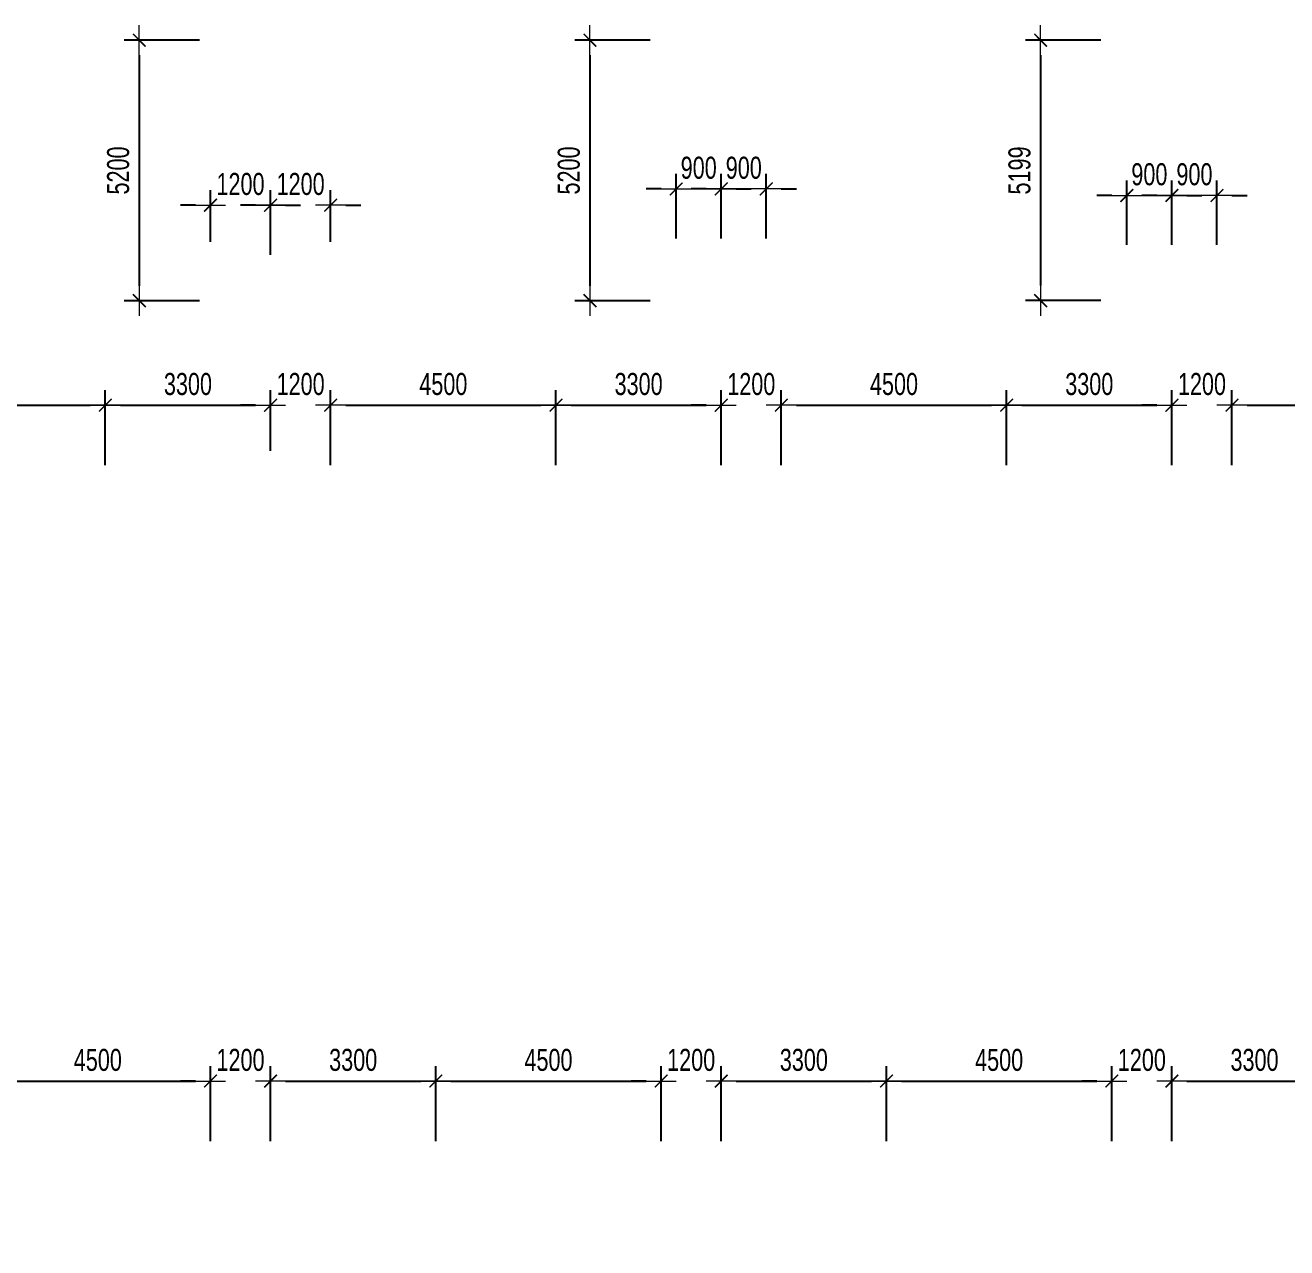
# Model space of a CAD drawing. Header units: millimetres. Extents: x -270655 to 676466, y -1281 to 105022.
# Drawn here: x 49801 to 74994, y 65790 to 90200 of the extents above; entities that cross this region are included whole.
import ezdxf

# ---------------------------------------------------------------- set-up
doc = ezdxf.new("R2010")
doc.units = ezdxf.units.MM
doc.layers.get('Defpoints').update_dxf_attribs({"color": 151, "lineweight": 9})
doc.layers.add('NDC_S_DIM', color=1, linetype='Continuous', lineweight=15)
doc.styles.add('NDC_DIM', font='', dxfattribs={"width": 0.75})
doc.styles.get('NDC_DIM').set_extended_font_data('Dotum')
doc.dimstyles.new('NDC_dim_200', dxfattribs={"dimscale": 200, "dimtxt": 2.2, "dimasz": 1.5, "dimexe": 1.5, "dimexo": 2.5, "dimgap": 1, "dimtad": 1, "dimdec": 0, "dimzin": 0, "dimdsep": 46, "dimtxsty": 'NDC_DIM', "dimblk": 'DIMMARK', "dimcen": 0.09, "dimdle": 1.2, "dimclrd": 1, "dimclre": 1, "dimclrt": 3, "dimadec": 0, "dimazin": 0, "dimtfac": 1, "dimtdec": 0, "dimtix": 1, "dimtofl": 0, "dimtmove": 0, "dimatfit": 3, "dimfxl": 6, "dimfxlon": 1, "dimtolj": 1, "dimtzin": 0, "dimarcsym": 0})

# ---------------------------------------------------------------- blocks, each defined once
blk = doc.blocks.new('DIMMARK')
at = {"layer": 'NDC_S_DIM', "color": 1}
blk.add_line((-1.5, 0), (1, 0), dxfattribs=at)
at = {"layer": 'NDC_S_DIM', "color": 2, "const_width": 0.1}
blk.add_lwpolyline([(-0.424, -0.424), (0.424, 0.424)], dxfattribs=at)
blk = doc.blocks.new('*D284')
at = {"layer": 'Defpoints', "color": 0, "transparency": 16777216}
for p in [(54700, 82613), (54700, 81202), (51400, 78100)]:
    blk.add_point(p, dxfattribs=at)
at = {"layer": 'NDC_S_DIM', "color": 1, "lineweight": -2, "transparency": 16777216}
for p, q in [((51400, 81413), (51400, 82913)), ((54700, 81702), (54700, 82913)), ((51700, 82613), (54400, 82613))]:
    blk.add_line(p, q, dxfattribs=at)
at = {"layer": 'NDC_S_DIM', "color": 1, "lineweight": -2, "transparency": 16777216, "xscale": 300, "yscale": 300, "zscale": 300, "rotation": 180}
blk.add_blockref('DIMMARK', (51400, 82613), dxfattribs=at)
at = {"layer": 'NDC_S_DIM', "color": 1, "lineweight": -2, "transparency": 16777216, "xscale": 300, "yscale": 300, "zscale": 300}
blk.add_blockref('DIMMARK', (54700, 82613), dxfattribs=at)
at = {"layer": 'NDC_S_DIM', "color": 3, "transparency": 16777216, "insert": (53050, 83034), "char_height": 440, "attachment_point": 5, "style": 'NDC_DIM'}
blk.add_mtext('\\A1;3300', dxfattribs=at)
blk = doc.blocks.new('*D285')
at = {"layer": 'Defpoints', "color": 0, "transparency": 16777216}
for p in [(55900, 82613), (54700, 81202), (55900, 77300)]:
    blk.add_point(p, dxfattribs=at)
at = {"layer": 'NDC_S_DIM', "color": 1, "lineweight": -2, "transparency": 16777216}
for p, q in [((54700, 81702), (54700, 82913)), ((55900, 81413), (55900, 82913)), ((54400, 82613), (54100, 82613)), ((56200, 82613), (56500, 82613))]:
    blk.add_line(p, q, dxfattribs=at)
at = {"layer": 'NDC_S_DIM', "color": 1, "lineweight": -2, "transparency": 16777216, "xscale": 300, "yscale": 300, "zscale": 300}
blk.add_blockref('DIMMARK', (54700, 82613), dxfattribs=at)
at = {"layer": 'NDC_S_DIM', "color": 1, "lineweight": -2, "transparency": 16777216, "xscale": 300, "yscale": 300, "zscale": 300, "rotation": 180}
blk.add_blockref('DIMMARK', (55900, 82613), dxfattribs=at)
at = {"layer": 'NDC_S_DIM', "color": 3, "transparency": 16777216, "insert": (55300, 83034), "char_height": 440, "attachment_point": 5, "style": 'NDC_DIM'}
blk.add_mtext('\\A1;1200', dxfattribs=at)
blk = doc.blocks.new('*D286')
at = {"layer": 'Defpoints', "color": 0, "transparency": 16777216}
for p in [(60400, 82613), (55900, 77300), (60400, 77300)]:
    blk.add_point(p, dxfattribs=at)
at = {"layer": 'NDC_S_DIM', "color": 1, "lineweight": -2, "transparency": 16777216}
for p, q in [((55900, 81413), (55900, 82913)), ((60400, 81413), (60400, 82913)), ((56200, 82613), (60100, 82613))]:
    blk.add_line(p, q, dxfattribs=at)
at = {"layer": 'NDC_S_DIM', "color": 1, "lineweight": -2, "transparency": 16777216, "xscale": 300, "yscale": 300, "zscale": 300, "rotation": 180}
blk.add_blockref('DIMMARK', (55900, 82613), dxfattribs=at)
at = {"layer": 'NDC_S_DIM', "color": 1, "lineweight": -2, "transparency": 16777216, "xscale": 300, "yscale": 300, "zscale": 300}
blk.add_blockref('DIMMARK', (60400, 82613), dxfattribs=at)
at = {"layer": 'NDC_S_DIM', "color": 3, "transparency": 16777216, "insert": (58150, 83034), "char_height": 440, "attachment_point": 5, "style": 'NDC_DIM'}
blk.add_mtext('\\A1;4500', dxfattribs=at)
blk = doc.blocks.new('*D287')
at = {"layer": 'Defpoints', "color": 0, "transparency": 16777216}
for p in [(63700, 82613), (60400, 77300), (63700, 77300)]:
    blk.add_point(p, dxfattribs=at)
at = {"layer": 'NDC_S_DIM', "color": 1, "lineweight": -2, "transparency": 16777216}
for p, q in [((60400, 81413), (60400, 82913)), ((63700, 81413), (63700, 82913)), ((60700, 82613), (63400, 82613))]:
    blk.add_line(p, q, dxfattribs=at)
at = {"layer": 'NDC_S_DIM', "color": 1, "lineweight": -2, "transparency": 16777216, "xscale": 300, "yscale": 300, "zscale": 300, "rotation": 180}
blk.add_blockref('DIMMARK', (60400, 82613), dxfattribs=at)
at = {"layer": 'NDC_S_DIM', "color": 1, "lineweight": -2, "transparency": 16777216, "xscale": 300, "yscale": 300, "zscale": 300}
blk.add_blockref('DIMMARK', (63700, 82613), dxfattribs=at)
at = {"layer": 'NDC_S_DIM', "color": 3, "transparency": 16777216, "insert": (62050, 83034), "char_height": 440, "attachment_point": 5, "style": 'NDC_DIM'}
blk.add_mtext('\\A1;3300', dxfattribs=at)
blk = doc.blocks.new('*D288')
at = {"layer": 'Defpoints', "color": 0, "transparency": 16777216}
for p in [(64900, 82613), (63700, 77300), (64900, 77300)]:
    blk.add_point(p, dxfattribs=at)
at = {"layer": 'NDC_S_DIM', "color": 1, "lineweight": -2, "transparency": 16777216}
for p, q in [((63700, 81413), (63700, 82913)), ((64900, 81413), (64900, 82913)), ((63400, 82613), (63100, 82613)), ((65200, 82613), (65500, 82613))]:
    blk.add_line(p, q, dxfattribs=at)
at = {"layer": 'NDC_S_DIM', "color": 1, "lineweight": -2, "transparency": 16777216, "xscale": 300, "yscale": 300, "zscale": 300}
blk.add_blockref('DIMMARK', (63700, 82613), dxfattribs=at)
at = {"layer": 'NDC_S_DIM', "color": 1, "lineweight": -2, "transparency": 16777216, "xscale": 300, "yscale": 300, "zscale": 300, "rotation": 180}
blk.add_blockref('DIMMARK', (64900, 82613), dxfattribs=at)
at = {"layer": 'NDC_S_DIM', "color": 3, "transparency": 16777216, "insert": (64300, 83034), "char_height": 440, "attachment_point": 5, "style": 'NDC_DIM'}
blk.add_mtext('\\A1;1200', dxfattribs=at)
blk = doc.blocks.new('*D289')
at = {"layer": 'Defpoints', "color": 0, "transparency": 16777216}
for p in [(69400, 82613), (64900, 77300), (69400, 77300)]:
    blk.add_point(p, dxfattribs=at)
at = {"layer": 'NDC_S_DIM', "color": 1, "lineweight": -2, "transparency": 16777216}
for p, q in [((64900, 81413), (64900, 82913)), ((69400, 81413), (69400, 82913)), ((65200, 82613), (69100, 82613))]:
    blk.add_line(p, q, dxfattribs=at)
at = {"layer": 'NDC_S_DIM', "color": 1, "lineweight": -2, "transparency": 16777216, "xscale": 300, "yscale": 300, "zscale": 300, "rotation": 180}
blk.add_blockref('DIMMARK', (64900, 82613), dxfattribs=at)
at = {"layer": 'NDC_S_DIM', "color": 1, "lineweight": -2, "transparency": 16777216, "xscale": 300, "yscale": 300, "zscale": 300}
blk.add_blockref('DIMMARK', (69400, 82613), dxfattribs=at)
at = {"layer": 'NDC_S_DIM', "color": 3, "transparency": 16777216, "insert": (67150, 83034), "char_height": 440, "attachment_point": 5, "style": 'NDC_DIM'}
blk.add_mtext('\\A1;4500', dxfattribs=at)
blk = doc.blocks.new('*D290')
at = {"layer": 'Defpoints', "color": 0, "transparency": 16777216}
for p in [(72700, 82613), (72700, 78940), (69400, 77300)]:
    blk.add_point(p, dxfattribs=at)
at = {"layer": 'NDC_S_DIM', "color": 1, "lineweight": -2, "transparency": 16777216}
for p, q in [((69400, 81413), (69400, 82913)), ((72700, 81413), (72700, 82913)), ((69700, 82613), (72400, 82613))]:
    blk.add_line(p, q, dxfattribs=at)
at = {"layer": 'NDC_S_DIM', "color": 1, "lineweight": -2, "transparency": 16777216, "xscale": 300, "yscale": 300, "zscale": 300, "rotation": 180}
blk.add_blockref('DIMMARK', (69400, 82613), dxfattribs=at)
at = {"layer": 'NDC_S_DIM', "color": 1, "lineweight": -2, "transparency": 16777216, "xscale": 300, "yscale": 300, "zscale": 300}
blk.add_blockref('DIMMARK', (72700, 82613), dxfattribs=at)
at = {"layer": 'NDC_S_DIM', "color": 3, "transparency": 16777216, "insert": (71050, 83034), "char_height": 440, "attachment_point": 5, "style": 'NDC_DIM'}
blk.add_mtext('\\A1;3300', dxfattribs=at)
blk = doc.blocks.new('*D291')
at = {"layer": 'Defpoints', "color": 0, "transparency": 16777216}
for p in [(73900, 82613), (72700, 78940), (73900, 77300)]:
    blk.add_point(p, dxfattribs=at)
at = {"layer": 'NDC_S_DIM', "color": 1, "lineweight": -2, "transparency": 16777216}
for p, q in [((72700, 81413), (72700, 82913)), ((73900, 81413), (73900, 82913)), ((72400, 82613), (72100, 82613)), ((74200, 82613), (74500, 82613))]:
    blk.add_line(p, q, dxfattribs=at)
at = {"layer": 'NDC_S_DIM', "color": 1, "lineweight": -2, "transparency": 16777216, "xscale": 300, "yscale": 300, "zscale": 300}
blk.add_blockref('DIMMARK', (72700, 82613), dxfattribs=at)
at = {"layer": 'NDC_S_DIM', "color": 1, "lineweight": -2, "transparency": 16777216, "xscale": 300, "yscale": 300, "zscale": 300, "rotation": 180}
blk.add_blockref('DIMMARK', (73900, 82613), dxfattribs=at)
at = {"layer": 'NDC_S_DIM', "color": 3, "transparency": 16777216, "insert": (73300, 83034), "char_height": 440, "attachment_point": 5, "style": 'NDC_DIM'}
blk.add_mtext('\\A1;1200', dxfattribs=at)
blk = doc.blocks.new('*D275')
at = {"layer": 'Defpoints', "color": 0, "transparency": 16777216}
for p in [(78400, 82613), (73900, 77300), (78400, 77300)]:
    blk.add_point(p, dxfattribs=at)
at = {"layer": 'NDC_S_DIM', "color": 1, "lineweight": -2, "transparency": 16777216}
for p, q in [((73900, 81413), (73900, 82913)), ((78400, 81413), (78400, 82913)), ((74200, 82613), (78100, 82613))]:
    blk.add_line(p, q, dxfattribs=at)
at = {"layer": 'NDC_S_DIM', "color": 1, "lineweight": -2, "transparency": 16777216, "xscale": 300, "yscale": 300, "zscale": 300, "rotation": 180}
blk.add_blockref('DIMMARK', (73900, 82613), dxfattribs=at)
at = {"layer": 'NDC_S_DIM', "color": 1, "lineweight": -2, "transparency": 16777216, "xscale": 300, "yscale": 300, "zscale": 300}
blk.add_blockref('DIMMARK', (78400, 82613), dxfattribs=at)
at = {"layer": 'NDC_S_DIM', "color": 3, "transparency": 16777216, "insert": (76150, 83034), "char_height": 440, "attachment_point": 5, "style": 'NDC_DIM'}
blk.add_mtext('\\A1;4500', dxfattribs=at)
blk = doc.blocks.new('*D251')
at = {"layer": 'Defpoints', "color": 0, "transparency": 16777216}
for p in [(53500, 69119), (49000, 66230), (53500, 66230)]:
    blk.add_point(p, dxfattribs=at)
at = {"layer": 'NDC_S_DIM', "color": 1, "lineweight": -2, "transparency": 16777216}
for p, q in [((49000, 67919), (49000, 69419)), ((53500, 67919), (53500, 69419)), ((49300, 69119), (53200, 69119))]:
    blk.add_line(p, q, dxfattribs=at)
at = {"layer": 'NDC_S_DIM', "color": 1, "lineweight": -2, "transparency": 16777216, "xscale": 300, "yscale": 300, "zscale": 300, "rotation": 180}
blk.add_blockref('DIMMARK', (49000, 69119), dxfattribs=at)
at = {"layer": 'NDC_S_DIM', "color": 1, "lineweight": -2, "transparency": 16777216, "xscale": 300, "yscale": 300, "zscale": 300}
blk.add_blockref('DIMMARK', (53500, 69119), dxfattribs=at)
at = {"layer": 'NDC_S_DIM', "color": 3, "transparency": 16777216, "insert": (51250, 69539), "char_height": 440, "attachment_point": 5, "style": 'NDC_DIM'}
blk.add_mtext('\\A1;4500', dxfattribs=at)
blk = doc.blocks.new('*D252')
at = {"layer": 'Defpoints', "color": 0, "transparency": 16777216}
for p in [(54700, 69119), (53500, 66230), (54700, 65790)]:
    blk.add_point(p, dxfattribs=at)
at = {"layer": 'NDC_S_DIM', "color": 1, "lineweight": -2, "transparency": 16777216}
for p, q in [((53500, 67919), (53500, 69419)), ((54700, 67919), (54700, 69419)), ((53200, 69119), (52900, 69119)), ((55000, 69119), (55300, 69119))]:
    blk.add_line(p, q, dxfattribs=at)
at = {"layer": 'NDC_S_DIM', "color": 1, "lineweight": -2, "transparency": 16777216, "xscale": 300, "yscale": 300, "zscale": 300}
blk.add_blockref('DIMMARK', (53500, 69119), dxfattribs=at)
at = {"layer": 'NDC_S_DIM', "color": 1, "lineweight": -2, "transparency": 16777216, "xscale": 300, "yscale": 300, "zscale": 300, "rotation": 180}
blk.add_blockref('DIMMARK', (54700, 69119), dxfattribs=at)
at = {"layer": 'NDC_S_DIM', "color": 3, "transparency": 16777216, "insert": (54100, 69539), "char_height": 440, "attachment_point": 5, "style": 'NDC_DIM'}
blk.add_mtext('\\A1;1200', dxfattribs=at)
blk = doc.blocks.new('*D259')
at = {"layer": 'Defpoints', "color": 0, "transparency": 16777216}
for p in [(58000, 69119), (54700, 66038), (58000, 66230)]:
    blk.add_point(p, dxfattribs=at)
at = {"layer": 'NDC_S_DIM', "color": 1, "lineweight": -2, "transparency": 16777216}
for p, q in [((54700, 67919), (54700, 69419)), ((58000, 67919), (58000, 69419)), ((55000, 69119), (57700, 69119))]:
    blk.add_line(p, q, dxfattribs=at)
at = {"layer": 'NDC_S_DIM', "color": 1, "lineweight": -2, "transparency": 16777216, "xscale": 300, "yscale": 300, "zscale": 300, "rotation": 180}
blk.add_blockref('DIMMARK', (54700, 69119), dxfattribs=at)
at = {"layer": 'NDC_S_DIM', "color": 1, "lineweight": -2, "transparency": 16777216, "xscale": 300, "yscale": 300, "zscale": 300}
blk.add_blockref('DIMMARK', (58000, 69119), dxfattribs=at)
at = {"layer": 'NDC_S_DIM', "color": 3, "transparency": 16777216, "insert": (56350, 69539), "char_height": 440, "attachment_point": 5, "style": 'NDC_DIM'}
blk.add_mtext('\\A1;3300', dxfattribs=at)
blk = doc.blocks.new('*D260')
at = {"layer": 'Defpoints', "color": 0, "transparency": 16777216}
for p in [(62500, 69119), (58000, 66230), (62500, 66230)]:
    blk.add_point(p, dxfattribs=at)
at = {"layer": 'NDC_S_DIM', "color": 1, "lineweight": -2, "transparency": 16777216}
for p, q in [((58000, 67919), (58000, 69419)), ((62500, 67919), (62500, 69419)), ((58300, 69119), (62200, 69119))]:
    blk.add_line(p, q, dxfattribs=at)
at = {"layer": 'NDC_S_DIM', "color": 1, "lineweight": -2, "transparency": 16777216, "xscale": 300, "yscale": 300, "zscale": 300, "rotation": 180}
blk.add_blockref('DIMMARK', (58000, 69119), dxfattribs=at)
at = {"layer": 'NDC_S_DIM', "color": 1, "lineweight": -2, "transparency": 16777216, "xscale": 300, "yscale": 300, "zscale": 300}
blk.add_blockref('DIMMARK', (62500, 69119), dxfattribs=at)
at = {"layer": 'NDC_S_DIM', "color": 3, "transparency": 16777216, "insert": (60250, 69539), "char_height": 440, "attachment_point": 5, "style": 'NDC_DIM'}
blk.add_mtext('\\A1;4500', dxfattribs=at)
blk = doc.blocks.new('*D261')
at = {"layer": 'Defpoints', "color": 0, "transparency": 16777216}
for p in [(63700, 69119), (63700, 66316), (62500, 66230)]:
    blk.add_point(p, dxfattribs=at)
at = {"layer": 'NDC_S_DIM', "color": 1, "lineweight": -2, "transparency": 16777216}
for p, q in [((62500, 67919), (62500, 69419)), ((63700, 67919), (63700, 69419)), ((62200, 69119), (61900, 69119)), ((64000, 69119), (64300, 69119))]:
    blk.add_line(p, q, dxfattribs=at)
at = {"layer": 'NDC_S_DIM', "color": 1, "lineweight": -2, "transparency": 16777216, "xscale": 300, "yscale": 300, "zscale": 300}
blk.add_blockref('DIMMARK', (62500, 69119), dxfattribs=at)
at = {"layer": 'NDC_S_DIM', "color": 1, "lineweight": -2, "transparency": 16777216, "xscale": 300, "yscale": 300, "zscale": 300, "rotation": 180}
blk.add_blockref('DIMMARK', (63700, 69119), dxfattribs=at)
at = {"layer": 'NDC_S_DIM', "color": 3, "transparency": 16777216, "insert": (63100, 69539), "char_height": 440, "attachment_point": 5, "style": 'NDC_DIM'}
blk.add_mtext('\\A1;1200', dxfattribs=at)
blk = doc.blocks.new('*D262')
at = {"layer": 'Defpoints', "color": 0, "transparency": 16777216}
for p in [(67000, 69119), (63700, 66316), (67000, 66230)]:
    blk.add_point(p, dxfattribs=at)
at = {"layer": 'NDC_S_DIM', "color": 1, "lineweight": -2, "transparency": 16777216}
for p, q in [((63700, 67919), (63700, 69419)), ((67000, 67919), (67000, 69419)), ((64000, 69119), (66700, 69119))]:
    blk.add_line(p, q, dxfattribs=at)
at = {"layer": 'NDC_S_DIM', "color": 1, "lineweight": -2, "transparency": 16777216, "xscale": 300, "yscale": 300, "zscale": 300, "rotation": 180}
blk.add_blockref('DIMMARK', (63700, 69119), dxfattribs=at)
at = {"layer": 'NDC_S_DIM', "color": 1, "lineweight": -2, "transparency": 16777216, "xscale": 300, "yscale": 300, "zscale": 300}
blk.add_blockref('DIMMARK', (67000, 69119), dxfattribs=at)
at = {"layer": 'NDC_S_DIM', "color": 3, "transparency": 16777216, "insert": (65350, 69539), "char_height": 440, "attachment_point": 5, "style": 'NDC_DIM'}
blk.add_mtext('\\A1;3300', dxfattribs=at)
blk = doc.blocks.new('*D263')
at = {"layer": 'Defpoints', "color": 0, "transparency": 16777216}
for p in [(71500, 69119), (67000, 66230), (71500, 66230)]:
    blk.add_point(p, dxfattribs=at)
at = {"layer": 'NDC_S_DIM', "color": 1, "lineweight": -2, "transparency": 16777216}
for p, q in [((67000, 67919), (67000, 69419)), ((71500, 67919), (71500, 69419)), ((67300, 69119), (71200, 69119))]:
    blk.add_line(p, q, dxfattribs=at)
at = {"layer": 'NDC_S_DIM', "color": 1, "lineweight": -2, "transparency": 16777216, "xscale": 300, "yscale": 300, "zscale": 300, "rotation": 180}
blk.add_blockref('DIMMARK', (67000, 69119), dxfattribs=at)
at = {"layer": 'NDC_S_DIM', "color": 1, "lineweight": -2, "transparency": 16777216, "xscale": 300, "yscale": 300, "zscale": 300}
blk.add_blockref('DIMMARK', (71500, 69119), dxfattribs=at)
at = {"layer": 'NDC_S_DIM', "color": 3, "transparency": 16777216, "insert": (69250, 69539), "char_height": 440, "attachment_point": 5, "style": 'NDC_DIM'}
blk.add_mtext('\\A1;4500', dxfattribs=at)
blk = doc.blocks.new('*D264')
at = {"layer": 'Defpoints', "color": 0, "transparency": 16777216}
for p in [(72700, 69119), (71500, 66230), (72700, 65790)]:
    blk.add_point(p, dxfattribs=at)
at = {"layer": 'NDC_S_DIM', "color": 1, "lineweight": -2, "transparency": 16777216}
for p, q in [((71500, 67919), (71500, 69419)), ((72700, 67919), (72700, 69419)), ((71200, 69119), (70900, 69119)), ((73000, 69119), (73300, 69119))]:
    blk.add_line(p, q, dxfattribs=at)
at = {"layer": 'NDC_S_DIM', "color": 1, "lineweight": -2, "transparency": 16777216, "xscale": 300, "yscale": 300, "zscale": 300}
blk.add_blockref('DIMMARK', (71500, 69119), dxfattribs=at)
at = {"layer": 'NDC_S_DIM', "color": 1, "lineweight": -2, "transparency": 16777216, "xscale": 300, "yscale": 300, "zscale": 300, "rotation": 180}
blk.add_blockref('DIMMARK', (72700, 69119), dxfattribs=at)
at = {"layer": 'NDC_S_DIM', "color": 3, "transparency": 16777216, "insert": (72100, 69539), "char_height": 440, "attachment_point": 5, "style": 'NDC_DIM'}
blk.add_mtext('\\A1;1200', dxfattribs=at)
blk = doc.blocks.new('*D253')
at = {"layer": 'Defpoints', "color": 0, "transparency": 16777216}
for p in [(76000, 69119), (76000, 66230), (72700, 65790)]:
    blk.add_point(p, dxfattribs=at)
at = {"layer": 'NDC_S_DIM', "color": 1, "lineweight": -2, "transparency": 16777216}
for p, q in [((72700, 67919), (72700, 69419)), ((76000, 67919), (76000, 69419)), ((73000, 69119), (75700, 69119))]:
    blk.add_line(p, q, dxfattribs=at)
at = {"layer": 'NDC_S_DIM', "color": 1, "lineweight": -2, "transparency": 16777216, "xscale": 300, "yscale": 300, "zscale": 300, "rotation": 180}
blk.add_blockref('DIMMARK', (72700, 69119), dxfattribs=at)
at = {"layer": 'NDC_S_DIM', "color": 1, "lineweight": -2, "transparency": 16777216, "xscale": 300, "yscale": 300, "zscale": 300}
blk.add_blockref('DIMMARK', (76000, 69119), dxfattribs=at)
at = {"layer": 'NDC_S_DIM', "color": 3, "transparency": 16777216, "insert": (74350, 69539), "char_height": 440, "attachment_point": 5, "style": 'NDC_DIM'}
blk.add_mtext('\\A1;3300', dxfattribs=at)
blk = doc.blocks.new('*D193')
at = {"layer": 'Defpoints', "color": 0, "transparency": 16777216}
for p in [(54700, 89900), (52079, 84700), (53800, 84700)]:
    blk.add_point(p, dxfattribs=at)
at = {"layer": 'NDC_S_DIM', "color": 1, "lineweight": -2, "transparency": 16777216}
for p, q in [((53279, 89900), (51779, 89900)), ((52079, 89600), (52079, 85000)), ((53279, 84700), (51779, 84700))]:
    blk.add_line(p, q, dxfattribs=at)
at = {"layer": 'NDC_S_DIM', "color": 1, "lineweight": -2, "transparency": 16777216, "xscale": 300, "yscale": 300, "zscale": 300}
for p, rotation in [((52079, 89900), 90), ((52079, 84700), 270)]:
    blk.add_blockref('DIMMARK', p, dxfattribs=dict(at, rotation=rotation))
at = {"layer": 'NDC_S_DIM', "color": 3, "transparency": 16777216, "insert": (51658, 87300), "char_height": 440, "attachment_point": 5, "rotation": 90, "style": 'NDC_DIM'}
blk.add_mtext('\\A1;5200', dxfattribs=at)
blk = doc.blocks.new('*D194')
at = {"layer": 'Defpoints', "color": 0, "transparency": 16777216}
for p in [(63700, 89900), (61079, 84700), (62800, 84700)]:
    blk.add_point(p, dxfattribs=at)
at = {"layer": 'NDC_S_DIM', "color": 1, "lineweight": -2, "transparency": 16777216}
for p, q in [((62279, 89900), (60779, 89900)), ((61079, 89600), (61079, 85000)), ((62279, 84700), (60779, 84700))]:
    blk.add_line(p, q, dxfattribs=at)
at = {"layer": 'NDC_S_DIM', "color": 1, "lineweight": -2, "transparency": 16777216, "xscale": 300, "yscale": 300, "zscale": 300}
for p, rotation in [((61079, 89900), 90), ((61079, 84700), 270)]:
    blk.add_blockref('DIMMARK', p, dxfattribs=dict(at, rotation=rotation))
at = {"layer": 'NDC_S_DIM', "color": 3, "transparency": 16777216, "insert": (60658, 87300), "char_height": 440, "attachment_point": 5, "rotation": 90, "style": 'NDC_DIM'}
blk.add_mtext('\\A1;5200', dxfattribs=at)
blk = doc.blocks.new('*D195')
at = {"layer": 'Defpoints', "color": 0, "transparency": 16777216}
for p in [(72700, 89900), (70079, 84701), (71800, 84701)]:
    blk.add_point(p, dxfattribs=at)
at = {"layer": 'NDC_S_DIM', "color": 1, "lineweight": -2, "transparency": 16777216}
for p, q in [((71279, 89900), (69779, 89900)), ((70079, 89600), (70079, 85001)), ((71279, 84701), (69779, 84701))]:
    blk.add_line(p, q, dxfattribs=at)
at = {"layer": 'NDC_S_DIM', "color": 1, "lineweight": -2, "transparency": 16777216, "xscale": 300, "yscale": 300, "zscale": 300}
for p, rotation in [((70079, 89900), 90), ((70079, 84701), 270)]:
    blk.add_blockref('DIMMARK', p, dxfattribs=dict(at, rotation=rotation))
at = {"layer": 'NDC_S_DIM', "color": 3, "transparency": 16777216, "insert": (69658, 87300), "char_height": 440, "attachment_point": 5, "rotation": 90, "style": 'NDC_DIM'}
blk.add_mtext('\\A1;5199', dxfattribs=at)
blk = doc.blocks.new('*D334')
at = {"layer": 'Defpoints', "color": 0, "transparency": 16777216}
for p in [(54700, 86607), (53500, 85375), (54700, 85119)]:
    blk.add_point(p, dxfattribs=at)
at = {"layer": 'NDC_S_DIM', "color": 1, "lineweight": -2, "transparency": 16777216}
for p, q in [((53500, 85875), (53500, 86907)), ((54700, 85619), (54700, 86907)), ((53200, 86607), (52900, 86607)), ((55000, 86607), (55300, 86607))]:
    blk.add_line(p, q, dxfattribs=at)
at = {"layer": 'NDC_S_DIM', "color": 1, "lineweight": -2, "transparency": 16777216, "xscale": 300, "yscale": 300, "zscale": 300}
blk.add_blockref('DIMMARK', (53500, 86607), dxfattribs=at)
at = {"layer": 'NDC_S_DIM', "color": 1, "lineweight": -2, "transparency": 16777216, "xscale": 300, "yscale": 300, "zscale": 300, "rotation": 180}
blk.add_blockref('DIMMARK', (54700, 86607), dxfattribs=at)
at = {"layer": 'NDC_S_DIM', "color": 3, "transparency": 16777216, "insert": (54100, 87028), "char_height": 440, "attachment_point": 5, "style": 'NDC_DIM'}
blk.add_mtext('\\A1;1200', dxfattribs=at)
blk = doc.blocks.new('*D335')
at = {"layer": 'Defpoints', "color": 0, "transparency": 16777216}
for p in [(55900, 86607), (55900, 85375), (54700, 85119)]:
    blk.add_point(p, dxfattribs=at)
at = {"layer": 'NDC_S_DIM', "color": 1, "lineweight": -2, "transparency": 16777216}
for p, q in [((54700, 85619), (54700, 86907)), ((55900, 85875), (55900, 86907)), ((54400, 86607), (54100, 86607)), ((56200, 86607), (56500, 86607))]:
    blk.add_line(p, q, dxfattribs=at)
at = {"layer": 'NDC_S_DIM', "color": 1, "lineweight": -2, "transparency": 16777216, "xscale": 300, "yscale": 300, "zscale": 300}
blk.add_blockref('DIMMARK', (54700, 86607), dxfattribs=at)
at = {"layer": 'NDC_S_DIM', "color": 1, "lineweight": -2, "transparency": 16777216, "xscale": 300, "yscale": 300, "zscale": 300, "rotation": 180}
blk.add_blockref('DIMMARK', (55900, 86607), dxfattribs=at)
at = {"layer": 'NDC_S_DIM', "color": 3, "transparency": 16777216, "insert": (55300, 87028), "char_height": 440, "attachment_point": 5, "style": 'NDC_DIM'}
blk.add_mtext('\\A1;1200', dxfattribs=at)
blk = doc.blocks.new('*D336')
at = {"layer": 'Defpoints', "color": 0, "transparency": 16777216}
for p in [(72700, 86801), (71800, 85313), (72700, 85313)]:
    blk.add_point(p, dxfattribs=at)
at = {"layer": 'NDC_S_DIM', "color": 1, "lineweight": -2, "transparency": 16777216}
for p, q in [((71800, 85813), (71800, 87101)), ((72700, 85813), (72700, 87101)), ((71500, 86801), (71200, 86801)), ((73000, 86801), (73300, 86801))]:
    blk.add_line(p, q, dxfattribs=at)
at = {"layer": 'NDC_S_DIM', "color": 1, "lineweight": -2, "transparency": 16777216, "xscale": 300, "yscale": 300, "zscale": 300}
blk.add_blockref('DIMMARK', (71800, 86801), dxfattribs=at)
at = {"layer": 'NDC_S_DIM', "color": 1, "lineweight": -2, "transparency": 16777216, "xscale": 300, "yscale": 300, "zscale": 300, "rotation": 180}
blk.add_blockref('DIMMARK', (72700, 86801), dxfattribs=at)
at = {"layer": 'NDC_S_DIM', "color": 3, "transparency": 16777216, "insert": (72250, 87222), "char_height": 440, "attachment_point": 5, "style": 'NDC_DIM'}
blk.add_mtext('\\A1;900', dxfattribs=at)
blk = doc.blocks.new('*D337')
at = {"layer": 'Defpoints', "color": 0, "transparency": 16777216}
for p in [(73600, 86801), (72700, 85313), (73600, 85313)]:
    blk.add_point(p, dxfattribs=at)
at = {"layer": 'NDC_S_DIM', "color": 1, "lineweight": -2, "transparency": 16777216}
for p, q in [((72700, 85813), (72700, 87101)), ((73600, 85813), (73600, 87101)), ((72400, 86801), (72100, 86801)), ((73900, 86801), (74200, 86801))]:
    blk.add_line(p, q, dxfattribs=at)
at = {"layer": 'NDC_S_DIM', "color": 1, "lineweight": -2, "transparency": 16777216, "xscale": 300, "yscale": 300, "zscale": 300}
blk.add_blockref('DIMMARK', (72700, 86801), dxfattribs=at)
at = {"layer": 'NDC_S_DIM', "color": 1, "lineweight": -2, "transparency": 16777216, "xscale": 300, "yscale": 300, "zscale": 300, "rotation": 180}
blk.add_blockref('DIMMARK', (73600, 86801), dxfattribs=at)
at = {"layer": 'NDC_S_DIM', "color": 3, "transparency": 16777216, "insert": (73150, 87222), "char_height": 440, "attachment_point": 5, "style": 'NDC_DIM'}
blk.add_mtext('\\A1;900', dxfattribs=at)
blk = doc.blocks.new('*D716')
at = {"layer": 'Defpoints', "color": 0, "transparency": 16777216}
for p in [(63700, 86931), (62800, 85443), (63700, 85443)]:
    blk.add_point(p, dxfattribs=at)
at = {"layer": 'NDC_S_DIM', "color": 1, "lineweight": -2, "transparency": 16777216}
for p, q in [((62800, 85943), (62800, 87231)), ((63700, 85943), (63700, 87231)), ((62500, 86931), (62200, 86931)), ((64000, 86931), (64300, 86931))]:
    blk.add_line(p, q, dxfattribs=at)
at = {"layer": 'NDC_S_DIM', "color": 1, "lineweight": -2, "transparency": 16777216, "xscale": 300, "yscale": 300, "zscale": 300}
blk.add_blockref('DIMMARK', (62800, 86931), dxfattribs=at)
at = {"layer": 'NDC_S_DIM', "color": 1, "lineweight": -2, "transparency": 16777216, "xscale": 300, "yscale": 300, "zscale": 300, "rotation": 180}
blk.add_blockref('DIMMARK', (63700, 86931), dxfattribs=at)
at = {"layer": 'NDC_S_DIM', "color": 3, "transparency": 16777216, "insert": (63250, 87352), "char_height": 440, "attachment_point": 5, "style": 'NDC_DIM'}
blk.add_mtext('\\A1;900', dxfattribs=at)
blk = doc.blocks.new('*D717')
at = {"layer": 'Defpoints', "color": 0, "transparency": 16777216}
for p in [(64600, 86931), (63700, 85443), (64600, 85443)]:
    blk.add_point(p, dxfattribs=at)
at = {"layer": 'NDC_S_DIM', "color": 1, "lineweight": -2, "transparency": 16777216}
for p, q in [((63700, 85943), (63700, 87231)), ((64600, 85943), (64600, 87231)), ((63400, 86931), (63100, 86931)), ((64900, 86931), (65200, 86931))]:
    blk.add_line(p, q, dxfattribs=at)
at = {"layer": 'NDC_S_DIM', "color": 1, "lineweight": -2, "transparency": 16777216, "xscale": 300, "yscale": 300, "zscale": 300}
blk.add_blockref('DIMMARK', (63700, 86931), dxfattribs=at)
at = {"layer": 'NDC_S_DIM', "color": 1, "lineweight": -2, "transparency": 16777216, "xscale": 300, "yscale": 300, "zscale": 300, "rotation": 180}
blk.add_blockref('DIMMARK', (64600, 86931), dxfattribs=at)
at = {"layer": 'NDC_S_DIM', "color": 3, "transparency": 16777216, "insert": (64150, 87352), "char_height": 440, "attachment_point": 5, "style": 'NDC_DIM'}
blk.add_mtext('\\A1;900', dxfattribs=at)
blk = doc.blocks.new('*D758')
at = {"layer": 'Defpoints', "color": 0, "transparency": 16777216}
for p in [(51400, 82613), (46900, 81476), (51400, 81476)]:
    blk.add_point(p, dxfattribs=at)
at = {"layer": 'NDC_S_DIM', "color": 1, "lineweight": -2, "transparency": 16777216}
for p, q in [((46900, 81976), (46900, 82913)), ((51400, 81976), (51400, 82913)), ((47200, 82613), (51100, 82613))]:
    blk.add_line(p, q, dxfattribs=at)
at = {"layer": 'NDC_S_DIM', "color": 1, "lineweight": -2, "transparency": 16777216, "xscale": 300, "yscale": 300, "zscale": 300, "rotation": 180}
blk.add_blockref('DIMMARK', (46900, 82613), dxfattribs=at)
at = {"layer": 'NDC_S_DIM', "color": 1, "lineweight": -2, "transparency": 16777216, "xscale": 300, "yscale": 300, "zscale": 300}
blk.add_blockref('DIMMARK', (51400, 82613), dxfattribs=at)
at = {"layer": 'NDC_S_DIM', "color": 3, "transparency": 16777216, "insert": (49150, 83034), "char_height": 440, "attachment_point": 5, "style": 'NDC_DIM'}
blk.add_mtext('\\A1;4500', dxfattribs=at)

msp = doc.modelspace()

# ---------------------------------------------------------------- dimensions: what is measured, and where the dimension line sits
at = {"layer": 'NDC_S_DIM'}
for base, p1, p2, picture, middle in [((52078.6, 84700), (54700, 89900), (53800, 84700), '*D193', (51658.3, 87300)), ((61078.6, 84700), (63700, 89900), (62800, 84700), '*D194', (60658.3, 87300)), ((70078.6, 84700.7), (72700, 89900), (71800, 84700.7), '*D195', (69658.3, 87300.4))]:
    dim = msp.add_linear_dim(base=base, p1=p1, p2=p2, angle=90, dimstyle='NDC_dim_200', dxfattribs=at)
    dim.commit()
    dim.dimension.update_dxf_attribs({"geometry": picture, "text_midpoint": middle})
for base, p1, p2, picture, middle in [((63700, 86931.2), (62800, 85443.4), (63700, 85443.4), '*D716', (63250, 87351.5)), ((64600, 86931.2), (63700, 85443.4), (64600, 85443.4), '*D717', (64150, 87351.5)), ((72700, 86801.2), (71800, 85313.4), (72700, 85313.4), '*D336', (72250, 87221.5)), ((73600, 86801.2), (72700, 85313.4), (73600, 85313.4), '*D337', (73150, 87221.5)), ((54700, 86607.2), (53500, 85375.3), (54700, 85119.4), '*D334', (54100, 87027.5)), ((55900, 86607.2), (54700, 85119.4), (55900, 85375.3), '*D335', (55300, 87027.5)), ((51400, 82613.4), (46900, 81476.4), (51400, 81476.4), '*D758', (49150, 83033.7))]:
    dim = msp.add_linear_dim(base=base, p1=p1, p2=p2, dimstyle='NDC_dim_200', dxfattribs=at)
    dim.commit()
    dim.dimension.update_dxf_attribs({"geometry": picture, "text_midpoint": middle})
for base, p1, p2, picture, middle in [((54700, 82613.4), (51400, 78100), (54700, 81202.2), '*D284', (53050, 83033.7)), ((55900, 82613.4), (54700, 81202.2), (55900, 77300), '*D285', (55300, 83033.7)), ((60400, 82613.4), (55900, 77300), (60400, 77300), '*D286', (58150, 83033.7)), ((63700, 82613.4), (60400, 77300), (63700, 77300), '*D287', (62050, 83033.7)), ((64900, 82613.4), (63700, 77300), (64900, 77300), '*D288', (64300, 83033.7)), ((69400, 82613.4), (64900, 77300), (69400, 77300), '*D289', (67150, 83033.7)), ((72700, 82613.4), (69400, 77300), (72700, 78940.2), '*D290', (71050, 83033.7)), ((73900, 82613.4), (72700, 78940.2), (73900, 77300), '*D291', (73300, 83033.7)), ((78400, 82613.4), (73900, 77300), (78400, 77300), '*D275', (76150, 83033.7)), ((53500, 69118.9), (49000, 66230.2), (53500, 66230.2), '*D251', (51250, 69539.2)), ((54700, 69118.9), (53500, 66230.2), (54700, 65790.2), '*D252', (54100, 69539.2)), ((58000, 69118.9), (54700, 66038.4), (58000, 66230.2), '*D259', (56350, 69539.2)), ((62500, 69118.9), (58000, 66230.2), (62500, 66230.2), '*D260', (60250, 69539.2)), ((63700, 69118.9), (62500, 66230.2), (63700, 66315.7), '*D261', (63100, 69539.2)), ((67000, 69118.9), (63700, 66315.7), (67000, 66230.2), '*D262', (65350, 69539.2)), ((71500, 69118.9), (67000, 66230.2), (71500, 66230.2), '*D263', (69250, 69539.2)), ((72700, 69118.9), (71500, 66230.2), (72700, 65790.2), '*D264', (72100, 69539.2)), ((76000, 69118.9), (72700, 65790.2), (76000, 66230.2), '*D253', (74350, 69539.2))]:
    dim = msp.add_linear_dim(base=base, p1=p1, p2=p2, dimstyle='NDC_dim_200', override={"dimtmove": 1}, dxfattribs=at)
    dim.commit()
    dim.dimension.update_dxf_attribs({"geometry": picture, "text_midpoint": middle})

doc.saveas('drawing.dxf')
